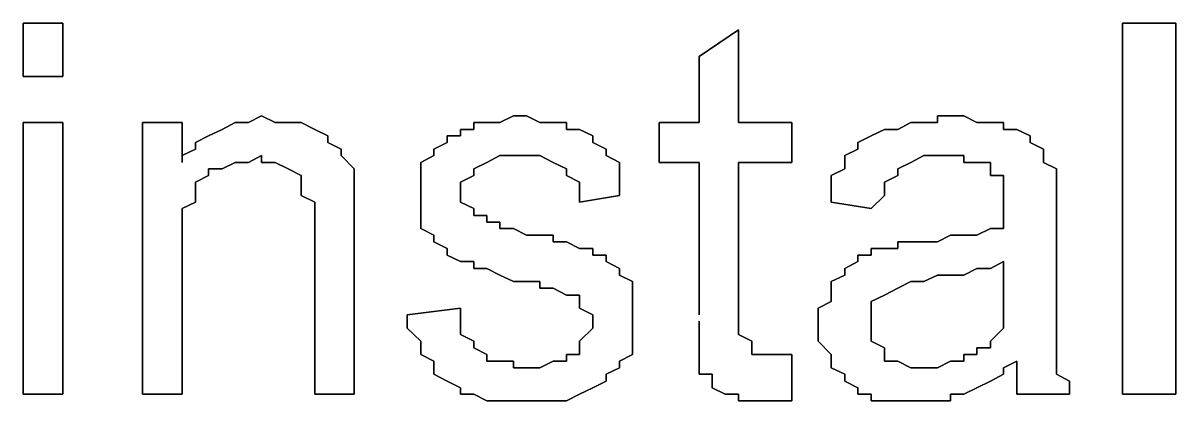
# Model space of a CAD drawing. Header units: metres. Extents: x 2.9 to 42.8, y 1.7 to 28.7.
# Drawn here: x 39.8709 to 40.1779, y 16.0549 to 16.1555 of the extents above; entities that cross this region are included whole.
import ezdxf

# ---------------------------------------------------------------- set-up
doc = ezdxf.new("R2010")
doc.units = ezdxf.units.M
doc.layers.add('GRIS', color=8, linetype='Continuous')

msp = doc.modelspace()

# ---------------------------------------------------------------- linework, layer by layer
at = {"layer": 'GRIS', "lineweight": -3}
for points in [[(39.8815, 16.1555), (39.8709, 16.1555), (39.8815, 16.1555)], [(39.8709, 16.1555), (39.8709, 16.1413), (39.8709, 16.1555)], [(39.8815, 16.1413), (39.8815, 16.1555), (39.8815, 16.1413)], [(40.1779, 16.1555), (40.1637, 16.1555), (40.1779, 16.1555)], [(40.1637, 16.1555), (40.1637, 16.0567), (40.1637, 16.1555)], [(40.1779, 16.0567), (40.1779, 16.1555), (40.1779, 16.0567)], [(40.0614, 16.1537), (40.0509, 16.1466), (40.0614, 16.1537)], [(40.0614, 16.129), (40.0614, 16.1537), (40.0614, 16.129)], [(40.0509, 16.1466), (40.0509, 16.129), (40.0509, 16.1466)], [(39.8709, 16.1413), (39.8815, 16.1413), (39.8709, 16.1413)], [(39.9344, 16.1308), (39.9309, 16.129), (39.9344, 16.1308)], [(39.938, 16.129), (39.9344, 16.1308), (39.938, 16.129)], [(40.0015, 16.1308), (39.9979, 16.129), (40.0015, 16.1308)], [(40.005, 16.1308), (40.0015, 16.1308), (40.005, 16.1308)], [(40.0085, 16.129), (40.005, 16.1308), (40.0085, 16.129)], [(40.1179, 16.1308), (40.1144, 16.1308), (40.1179, 16.1308)], [(40.1144, 16.1308), (40.1144, 16.129), (40.1144, 16.1308)], [(40.1214, 16.1308), (40.1179, 16.1308), (40.1214, 16.1308)], [(40.1249, 16.129), (40.1214, 16.1308), (40.1249, 16.129)], [(39.8815, 16.129), (39.8709, 16.129), (39.8815, 16.129)], [(39.8709, 16.129), (39.8709, 16.0567), (39.8709, 16.129)], [(39.8815, 16.0567), (39.8815, 16.129), (39.8815, 16.0567)], [(39.9133, 16.129), (39.9027, 16.129), (39.9133, 16.129)], [(39.9027, 16.129), (39.9027, 16.0567), (39.9027, 16.129)], [(39.9133, 16.1184), (39.9133, 16.129), (39.9133, 16.1184)], [(39.9239, 16.1272), (39.9203, 16.1255), (39.9239, 16.1272)], [(39.9274, 16.129), (39.9239, 16.1272), (39.9274, 16.129)], [(39.9309, 16.129), (39.9274, 16.129), (39.9309, 16.129)], [(39.9415, 16.129), (39.938, 16.129), (39.9415, 16.129)], [(39.945, 16.129), (39.9415, 16.129), (39.945, 16.129)], [(39.9486, 16.1272), (39.945, 16.129), (39.9486, 16.1272)], [(39.9521, 16.1255), (39.9486, 16.1272), (39.9521, 16.1255)], [(39.9909, 16.1272), (39.9874, 16.1272), (39.9909, 16.1272)], [(39.9874, 16.1272), (39.9874, 16.1255), (39.9874, 16.1272)], [(39.9944, 16.129), (39.9909, 16.129), (39.9944, 16.129)], [(39.9909, 16.129), (39.9909, 16.1272), (39.9909, 16.129)], [(39.9979, 16.129), (39.9944, 16.129), (39.9979, 16.129)], [(40.0121, 16.129), (40.0085, 16.129), (40.0121, 16.129)], [(40.0156, 16.129), (40.0121, 16.129), (40.0156, 16.129)], [(40.0156, 16.1272), (40.0156, 16.129), (40.0156, 16.1272)], [(40.0191, 16.1272), (40.0156, 16.1272), (40.0191, 16.1272)], [(40.0226, 16.1255), (40.0191, 16.1272), (40.0226, 16.1255)], [(40.0509, 16.129), (40.0403, 16.129), (40.0509, 16.129)], [(40.0403, 16.129), (40.0403, 16.1184), (40.0403, 16.129)], [(40.0756, 16.129), (40.0614, 16.129), (40.0756, 16.129)], [(40.0756, 16.1184), (40.0756, 16.129), (40.0756, 16.1184)], [(40.1003, 16.1272), (40.0967, 16.1255), (40.1003, 16.1272)], [(40.1038, 16.1272), (40.1003, 16.1272), (40.1038, 16.1272)], [(40.1073, 16.129), (40.1038, 16.1272), (40.1073, 16.129)], [(40.1108, 16.129), (40.1073, 16.129), (40.1108, 16.129)], [(40.1144, 16.129), (40.1108, 16.129), (40.1144, 16.129)], [(40.1285, 16.129), (40.1249, 16.129), (40.1285, 16.129)], [(40.132, 16.129), (40.1285, 16.129), (40.132, 16.129)], [(40.132, 16.1272), (40.132, 16.129), (40.132, 16.1272)], [(40.1355, 16.1272), (40.132, 16.1272), (40.1355, 16.1272)], [(40.1391, 16.1255), (40.1355, 16.1272), (40.1391, 16.1255)], [(39.9203, 16.1255), (39.9168, 16.1237), (39.9203, 16.1255)], [(39.9168, 16.1237), (39.9168, 16.1219), (39.9168, 16.1237)], [(39.9521, 16.1237), (39.9521, 16.1255), (39.9521, 16.1237)], [(39.9556, 16.1219), (39.9521, 16.1237), (39.9556, 16.1219)], [(39.9838, 16.1237), (39.9803, 16.1219), (39.9838, 16.1237)], [(39.9874, 16.1255), (39.9838, 16.1255), (39.9874, 16.1255)], [(39.9838, 16.1255), (39.9838, 16.1237), (39.9838, 16.1255)], [(40.0226, 16.1237), (40.0226, 16.1255), (40.0226, 16.1237)], [(40.0262, 16.1219), (40.0226, 16.1237), (40.0262, 16.1219)], [(40.0967, 16.1255), (40.0932, 16.1237), (40.0967, 16.1255)], [(40.0932, 16.1237), (40.0932, 16.1219), (40.0932, 16.1237)], [(40.1391, 16.1237), (40.1391, 16.1255), (40.1391, 16.1237)], [(40.1426, 16.1219), (40.1391, 16.1237), (40.1426, 16.1219)], [(39.9168, 16.1219), (39.9133, 16.1202), (39.9168, 16.1219)], [(39.9556, 16.1202), (39.9556, 16.1219), (39.9556, 16.1202)], [(39.9803, 16.1219), (39.9803, 16.1202), (39.9803, 16.1219)], [(40.0262, 16.1202), (40.0262, 16.1219), (40.0262, 16.1202)], [(40.0932, 16.1219), (40.0897, 16.1202), (40.0932, 16.1219)], [(40.1426, 16.1202), (40.1426, 16.1219), (40.1426, 16.1202)], [(39.9133, 16.1202), (39.9133, 16.1184), (39.9133, 16.1202)], [(39.9239, 16.1167), (39.9274, 16.1184), (39.9239, 16.1167)], [(39.9274, 16.1184), (39.9309, 16.1184), (39.9274, 16.1184)], [(39.9309, 16.1184), (39.9344, 16.1202), (39.9309, 16.1184)], [(39.9344, 16.1202), (39.9344, 16.1184), (39.9344, 16.1202)], [(39.9344, 16.1184), (39.938, 16.1184), (39.9344, 16.1184)], [(39.938, 16.1184), (39.9415, 16.1167), (39.938, 16.1184)], [(39.9591, 16.1167), (39.9556, 16.1202), (39.9591, 16.1167)], [(39.9803, 16.1202), (39.9768, 16.1184), (39.9803, 16.1202)], [(39.9768, 16.1184), (39.9768, 16.1167), (39.9768, 16.1184)], [(39.9909, 16.1167), (39.9944, 16.1184), (39.9909, 16.1167)], [(39.9944, 16.1184), (39.9979, 16.1202), (39.9944, 16.1184)], [(39.9979, 16.1202), (40.0015, 16.1202), (39.9979, 16.1202)], [(40.0015, 16.1202), (40.005, 16.1202), (40.0015, 16.1202)], [(40.005, 16.1202), (40.0085, 16.1202), (40.005, 16.1202)], [(40.0085, 16.1202), (40.0121, 16.1184), (40.0085, 16.1202)], [(40.0121, 16.1184), (40.0156, 16.1167), (40.0121, 16.1184)], [(40.0297, 16.1184), (40.0262, 16.1202), (40.0297, 16.1184)], [(40.0297, 16.1167), (40.0297, 16.1184), (40.0297, 16.1167)], [(40.0403, 16.1184), (40.0509, 16.1184), (40.0403, 16.1184)], [(40.0509, 16.1184), (40.0509, 16.0778), (40.0509, 16.1184)], [(40.0614, 16.0761), (40.0614, 16.1184), (40.0614, 16.0761)], [(40.0614, 16.1184), (40.0756, 16.1184), (40.0614, 16.1184)], [(40.0897, 16.1202), (40.0897, 16.1184), (40.0897, 16.1202)], [(40.0897, 16.1184), (40.0897, 16.1167), (40.0897, 16.1184)], [(40.1038, 16.1167), (40.1073, 16.1184), (40.1038, 16.1167)], [(40.1073, 16.1184), (40.1108, 16.1202), (40.1073, 16.1184)], [(40.1108, 16.1202), (40.1144, 16.1202), (40.1108, 16.1202)], [(40.1144, 16.1202), (40.1179, 16.1202), (40.1144, 16.1202)], [(40.1179, 16.1202), (40.1214, 16.1202), (40.1179, 16.1202)], [(40.1214, 16.1202), (40.1214, 16.1184), (40.1214, 16.1202)], [(40.1214, 16.1184), (40.1249, 16.1184), (40.1214, 16.1184)], [(40.1249, 16.1184), (40.1285, 16.1184), (40.1249, 16.1184)], [(40.1285, 16.1184), (40.1285, 16.1167), (40.1285, 16.1184)], [(40.1426, 16.1184), (40.1426, 16.1202), (40.1426, 16.1184)], [(40.1461, 16.1167), (40.1426, 16.1184), (40.1461, 16.1167)], [(39.9168, 16.1131), (39.9203, 16.1149), (39.9168, 16.1131)], [(39.9203, 16.1149), (39.9203, 16.1167), (39.9203, 16.1149)], [(39.9203, 16.1167), (39.9239, 16.1167), (39.9203, 16.1167)], [(39.9415, 16.1167), (39.945, 16.1149), (39.9415, 16.1167)], [(39.945, 16.1149), (39.945, 16.1131), (39.945, 16.1149)], [(39.9591, 16.1149), (39.9591, 16.1167), (39.9591, 16.1149)], [(39.9591, 16.1131), (39.9591, 16.1149), (39.9591, 16.1131)], [(39.9768, 16.1167), (39.9768, 16.1131), (39.9768, 16.1167)], [(39.9874, 16.1131), (39.9909, 16.1149), (39.9874, 16.1131)], [(39.9909, 16.1149), (39.9909, 16.1167), (39.9909, 16.1149)], [(40.0156, 16.1167), (40.0156, 16.1149), (40.0156, 16.1167)], [(40.0156, 16.1149), (40.0191, 16.1131), (40.0156, 16.1149)], [(40.0297, 16.1149), (40.0297, 16.1167), (40.0297, 16.1149)], [(40.0297, 16.1131), (40.0297, 16.1149), (40.0297, 16.1131)], [(40.0897, 16.1167), (40.0861, 16.1149), (40.0897, 16.1167)], [(40.0861, 16.1149), (40.0861, 16.1131), (40.0861, 16.1149)], [(40.1003, 16.1131), (40.1038, 16.1149), (40.1003, 16.1131)], [(40.1038, 16.1149), (40.1038, 16.1167), (40.1038, 16.1149)], [(40.1285, 16.1167), (40.1285, 16.1149), (40.1285, 16.1167)], [(40.1285, 16.1149), (40.132, 16.1149), (40.1285, 16.1149)], [(40.132, 16.1149), (40.132, 16.1131), (40.132, 16.1149)], [(40.1461, 16.1131), (40.1461, 16.1167), (40.1461, 16.1131)], [(39.9168, 16.1114), (39.9168, 16.1131), (39.9168, 16.1114)], [(39.9168, 16.1096), (39.9168, 16.1114), (39.9168, 16.1096)], [(39.945, 16.1131), (39.945, 16.1114), (39.945, 16.1131)], [(39.945, 16.1114), (39.945, 16.1096), (39.945, 16.1114)], [(39.9591, 16.1114), (39.9591, 16.1131), (39.9591, 16.1114)], [(39.9591, 16.1096), (39.9591, 16.1114), (39.9591, 16.1096)], [(39.9768, 16.1131), (39.9768, 16.1114), (39.9768, 16.1131)], [(39.9768, 16.1114), (39.9768, 16.1096), (39.9768, 16.1114)], [(39.9874, 16.1114), (39.9874, 16.1131), (39.9874, 16.1114)], [(39.9874, 16.1078), (39.9874, 16.1114), (39.9874, 16.1078)], [(40.0191, 16.1131), (40.0191, 16.1114), (40.0191, 16.1131)], [(40.0191, 16.1114), (40.0191, 16.1078), (40.0191, 16.1114)], [(40.0297, 16.1096), (40.0297, 16.1131), (40.0297, 16.1096)], [(40.0861, 16.1131), (40.0861, 16.1096), (40.0861, 16.1131)], [(40.1003, 16.1114), (40.1003, 16.1131), (40.1003, 16.1114)], [(40.1003, 16.1096), (40.1003, 16.1114), (40.1003, 16.1096)], [(40.132, 16.1131), (40.132, 16.1114), (40.132, 16.1131)], [(40.132, 16.1114), (40.132, 16.1078), (40.132, 16.1114)], [(40.1461, 16.1096), (40.1461, 16.1131), (40.1461, 16.1096)], [(39.9168, 16.1078), (39.9168, 16.1096), (39.9168, 16.1078)], [(39.945, 16.1096), (39.9486, 16.1078), (39.945, 16.1096)], [(39.9591, 16.1061), (39.9591, 16.1096), (39.9591, 16.1061)], [(39.9768, 16.1096), (39.9768, 16.1078), (39.9768, 16.1096)], [(40.0191, 16.1078), (40.0297, 16.1096), (40.0191, 16.1078)], [(40.0861, 16.1096), (40.0861, 16.1078), (40.0861, 16.1096)], [(40.0967, 16.1061), (40.1003, 16.1096), (40.0967, 16.1061)], [(40.1461, 16.1078), (40.1461, 16.1096), (40.1461, 16.1078)], [(39.9133, 16.1061), (39.9168, 16.1078), (39.9133, 16.1061)], [(39.9133, 16.1025), (39.9133, 16.1061), (39.9133, 16.1025)], [(39.9486, 16.1078), (39.9486, 16.1061), (39.9486, 16.1078)], [(39.9486, 16.1061), (39.9486, 16.1025), (39.9486, 16.1061)], [(39.9591, 16.1043), (39.9591, 16.1061), (39.9591, 16.1043)], [(39.9768, 16.1078), (39.9768, 16.1061), (39.9768, 16.1078)], [(39.9768, 16.1061), (39.9768, 16.1043), (39.9768, 16.1061)], [(39.9909, 16.1061), (39.9874, 16.1078), (39.9909, 16.1061)], [(39.9909, 16.1043), (39.9909, 16.1061), (39.9909, 16.1043)], [(40.0861, 16.1078), (40.0967, 16.1061), (40.0861, 16.1078)], [(40.132, 16.1078), (40.132, 16.1043), (40.132, 16.1078)], [(40.1461, 16.1043), (40.1461, 16.1078), (40.1461, 16.1043)], [(39.9133, 16.1008), (39.9133, 16.1025), (39.9133, 16.1008)], [(39.9486, 16.1025), (39.9486, 16.1008), (39.9486, 16.1025)], [(39.9591, 16.1008), (39.9591, 16.1043), (39.9591, 16.1008)], [(39.9768, 16.1043), (39.9768, 16.1008), (39.9768, 16.1043)], [(39.9944, 16.1043), (39.9909, 16.1043), (39.9944, 16.1043)], [(39.9944, 16.1025), (39.9944, 16.1043), (39.9944, 16.1025)], [(39.9979, 16.1025), (39.9944, 16.1025), (39.9979, 16.1025)], [(39.9979, 16.1008), (39.9979, 16.1025), (39.9979, 16.1008)], [(40.132, 16.1043), (40.132, 16.1025), (40.132, 16.1043)], [(40.132, 16.1025), (40.132, 16.1008), (40.132, 16.1025)], [(40.1461, 16.1025), (40.1461, 16.1043), (40.1461, 16.1025)], [(40.1461, 16.0867), (40.1461, 16.1025), (40.1461, 16.0867)], [(39.9133, 16.0973), (39.9133, 16.1008), (39.9133, 16.0973)], [(39.9486, 16.1008), (39.9486, 16.0567), (39.9486, 16.1008)], [(39.9591, 16.0567), (39.9591, 16.1008), (39.9591, 16.0567)], [(39.9768, 16.1008), (39.9803, 16.099), (39.9768, 16.1008)], [(40.0015, 16.1008), (39.9979, 16.1008), (40.0015, 16.1008)], [(40.005, 16.099), (40.0015, 16.1008), (40.005, 16.099)], [(40.1285, 16.1008), (40.1249, 16.099), (40.1285, 16.1008)], [(40.132, 16.1008), (40.1285, 16.1008), (40.132, 16.1008)], [(39.9133, 16.0955), (39.9133, 16.0973), (39.9133, 16.0955)], [(39.9803, 16.099), (39.9803, 16.0973), (39.9803, 16.099)], [(39.9803, 16.0973), (39.9838, 16.0955), (39.9803, 16.0973)], [(40.0085, 16.099), (40.005, 16.099), (40.0085, 16.099)], [(40.0121, 16.099), (40.0085, 16.099), (40.0121, 16.099)], [(40.0121, 16.0973), (40.0121, 16.099), (40.0121, 16.0973)], [(40.0156, 16.0973), (40.0121, 16.0973), (40.0156, 16.0973)], [(40.0191, 16.0955), (40.0156, 16.0973), (40.0191, 16.0955)], [(40.1073, 16.0973), (40.1038, 16.0973), (40.1073, 16.0973)], [(40.1038, 16.0973), (40.1038, 16.0955), (40.1038, 16.0973)], [(40.1108, 16.0973), (40.1073, 16.0973), (40.1108, 16.0973)], [(40.1144, 16.0973), (40.1108, 16.0973), (40.1144, 16.0973)], [(40.1179, 16.099), (40.1144, 16.0973), (40.1179, 16.099)], [(40.1214, 16.099), (40.1179, 16.099), (40.1214, 16.099)], [(40.1249, 16.099), (40.1214, 16.099), (40.1249, 16.099)], [(39.9133, 16.0567), (39.9133, 16.0955), (39.9133, 16.0567)], [(39.9838, 16.0955), (39.9838, 16.0937), (39.9838, 16.0955)], [(39.9838, 16.0937), (39.9874, 16.092), (39.9838, 16.0937)], [(40.0226, 16.0955), (40.0191, 16.0955), (40.0226, 16.0955)], [(40.0226, 16.0937), (40.0226, 16.0955), (40.0226, 16.0937)], [(40.0262, 16.0937), (40.0226, 16.0937), (40.0262, 16.0937)], [(40.0262, 16.092), (40.0262, 16.0937), (40.0262, 16.092)], [(40.0967, 16.0937), (40.0932, 16.0937), (40.0967, 16.0937)], [(40.0932, 16.0937), (40.0932, 16.092), (40.0932, 16.0937)], [(40.1003, 16.0955), (40.0967, 16.0955), (40.1003, 16.0955)], [(40.0967, 16.0955), (40.0967, 16.0937), (40.0967, 16.0955)], [(40.1038, 16.0955), (40.1003, 16.0955), (40.1038, 16.0955)], [(39.9874, 16.092), (39.9909, 16.092), (39.9874, 16.092)], [(39.9909, 16.092), (39.9909, 16.0902), (39.9909, 16.092)], [(39.9909, 16.0902), (39.9944, 16.0902), (39.9909, 16.0902)], [(39.9944, 16.0902), (39.9979, 16.0884), (39.9944, 16.0902)], [(40.0297, 16.0902), (40.0262, 16.092), (40.0297, 16.0902)], [(40.0297, 16.0884), (40.0297, 16.0902), (40.0297, 16.0884)], [(40.0932, 16.092), (40.0897, 16.0902), (40.0932, 16.092)], [(40.0897, 16.0902), (40.0897, 16.0884), (40.0897, 16.0902)], [(40.1214, 16.0884), (40.1249, 16.0902), (40.1214, 16.0884)], [(40.1249, 16.0902), (40.1285, 16.0902), (40.1249, 16.0902)], [(40.1285, 16.0902), (40.132, 16.092), (40.1285, 16.0902)], [(40.132, 16.092), (40.132, 16.0884), (40.132, 16.092)], [(39.9979, 16.0884), (40.0015, 16.0867), (39.9979, 16.0884)], [(40.0332, 16.0867), (40.0297, 16.0884), (40.0332, 16.0867)], [(40.0897, 16.0884), (40.0861, 16.0867), (40.0897, 16.0884)], [(40.1108, 16.0867), (40.1144, 16.0884), (40.1108, 16.0867)], [(40.1144, 16.0884), (40.1179, 16.0884), (40.1144, 16.0884)], [(40.1179, 16.0884), (40.1214, 16.0884), (40.1179, 16.0884)], [(40.132, 16.0884), (40.132, 16.0867), (40.132, 16.0884)], [(40.0015, 16.0867), (40.005, 16.0867), (40.0015, 16.0867)], [(40.005, 16.0867), (40.0085, 16.0867), (40.005, 16.0867)], [(40.0085, 16.0867), (40.0085, 16.0849), (40.0085, 16.0867)], [(40.0085, 16.0849), (40.0121, 16.0849), (40.0085, 16.0849)], [(40.0121, 16.0849), (40.0156, 16.0831), (40.0121, 16.0849)], [(40.0332, 16.0831), (40.0332, 16.0867), (40.0332, 16.0831)], [(40.0861, 16.0867), (40.0861, 16.0849), (40.0861, 16.0867)], [(40.0861, 16.0849), (40.0861, 16.0814), (40.0861, 16.0849)], [(40.1003, 16.0831), (40.1038, 16.0849), (40.1003, 16.0831)], [(40.1038, 16.0849), (40.1073, 16.0867), (40.1038, 16.0849)], [(40.1073, 16.0867), (40.1108, 16.0867), (40.1073, 16.0867)], [(40.132, 16.0867), (40.132, 16.0849), (40.132, 16.0867)], [(40.132, 16.0849), (40.132, 16.0814), (40.132, 16.0849)], [(40.1461, 16.0831), (40.1461, 16.0867), (40.1461, 16.0831)], [(40.0156, 16.0831), (40.0191, 16.0831), (40.0156, 16.0831)], [(40.0191, 16.0831), (40.0191, 16.0814), (40.0191, 16.0831)], [(40.0191, 16.0814), (40.0191, 16.0796), (40.0191, 16.0814)], [(40.0332, 16.0814), (40.0332, 16.0831), (40.0332, 16.0814)], [(40.0332, 16.0796), (40.0332, 16.0814), (40.0332, 16.0796)], [(40.0861, 16.0814), (40.0826, 16.0796), (40.0861, 16.0814)], [(40.0967, 16.0814), (40.1003, 16.0831), (40.0967, 16.0814)], [(40.0967, 16.0796), (40.0967, 16.0814), (40.0967, 16.0796)], [(40.132, 16.0814), (40.132, 16.0796), (40.132, 16.0814)], [(40.1461, 16.0796), (40.1461, 16.0831), (40.1461, 16.0796)], [(39.9874, 16.0796), (39.9732, 16.0778), (39.9874, 16.0796)], [(39.9732, 16.0778), (39.9732, 16.0761), (39.9732, 16.0778)], [(39.9874, 16.0761), (39.9874, 16.0796), (39.9874, 16.0761)], [(40.0191, 16.0796), (40.0226, 16.0778), (40.0191, 16.0796)], [(40.0226, 16.0778), (40.0226, 16.0761), (40.0226, 16.0778)], [(40.0332, 16.0778), (40.0332, 16.0796), (40.0332, 16.0778)], [(40.0332, 16.0743), (40.0332, 16.0778), (40.0332, 16.0743)], [(40.0826, 16.0796), (40.0826, 16.0778), (40.0826, 16.0796)], [(40.0826, 16.0778), (40.0826, 16.0743), (40.0826, 16.0778)], [(40.0967, 16.0761), (40.0967, 16.0796), (40.0967, 16.0761)], [(40.132, 16.0796), (40.132, 16.0778), (40.132, 16.0796)], [(40.132, 16.0778), (40.132, 16.0761), (40.132, 16.0778)], [(40.1461, 16.0761), (40.1461, 16.0796), (40.1461, 16.0761)], [(39.9732, 16.0761), (39.9732, 16.0743), (39.9732, 16.0761)], [(39.9874, 16.0743), (39.9874, 16.0761), (39.9874, 16.0743)], [(40.0226, 16.0761), (40.0226, 16.0743), (40.0226, 16.0761)], [(40.0509, 16.0761), (40.0509, 16.0743), (40.0509, 16.0761)], [(40.0614, 16.0726), (40.0614, 16.0761), (40.0614, 16.0726)], [(40.0967, 16.0726), (40.0967, 16.0761), (40.0967, 16.0726)], [(40.132, 16.0761), (40.132, 16.0743), (40.132, 16.0761)], [(40.1461, 16.0743), (40.1461, 16.0761), (40.1461, 16.0743)], [(39.9732, 16.0743), (39.9768, 16.0708), (39.9732, 16.0743)], [(39.9874, 16.0726), (39.9874, 16.0743), (39.9874, 16.0726)], [(39.9909, 16.0708), (39.9874, 16.0726), (39.9909, 16.0708)], [(40.0226, 16.0743), (40.0191, 16.0708), (40.0226, 16.0743)], [(40.0332, 16.0726), (40.0332, 16.0743), (40.0332, 16.0726)], [(40.0332, 16.0708), (40.0332, 16.0726), (40.0332, 16.0708)], [(40.0509, 16.0743), (40.0509, 16.0708), (40.0509, 16.0743)], [(40.065, 16.0708), (40.0614, 16.0726), (40.065, 16.0708)], [(40.0826, 16.0743), (40.0826, 16.0726), (40.0826, 16.0743)], [(40.0826, 16.0726), (40.0826, 16.0708), (40.0826, 16.0726)], [(40.0967, 16.0708), (40.0967, 16.0726), (40.0967, 16.0708)], [(40.132, 16.0743), (40.1285, 16.0708), (40.132, 16.0743)], [(40.1461, 16.0708), (40.1461, 16.0743), (40.1461, 16.0708)], [(39.9768, 16.0708), (39.9768, 16.069), (39.9768, 16.0708)], [(39.9768, 16.069), (39.9768, 16.0673), (39.9768, 16.069)], [(39.9909, 16.069), (39.9909, 16.0708), (39.9909, 16.069)], [(39.9944, 16.0673), (39.9909, 16.069), (39.9944, 16.0673)], [(40.0191, 16.0708), (40.0191, 16.069), (40.0191, 16.0708)], [(40.0191, 16.069), (40.0191, 16.0673), (40.0191, 16.069)], [(40.0332, 16.0673), (40.0332, 16.0708), (40.0332, 16.0673)], [(40.0509, 16.0708), (40.0509, 16.0673), (40.0509, 16.0708)], [(40.065, 16.069), (40.065, 16.0708), (40.065, 16.069)], [(40.065, 16.0673), (40.065, 16.069), (40.065, 16.0673)], [(40.0826, 16.0708), (40.0861, 16.0673), (40.0826, 16.0708)], [(40.1003, 16.069), (40.0967, 16.0708), (40.1003, 16.069)], [(40.1003, 16.0673), (40.1003, 16.069), (40.1003, 16.0673)], [(40.1285, 16.069), (40.1249, 16.069), (40.1285, 16.069)], [(40.1249, 16.069), (40.1249, 16.0673), (40.1249, 16.069)], [(40.1285, 16.0708), (40.1285, 16.069), (40.1285, 16.0708)], [(40.1461, 16.069), (40.1461, 16.0708), (40.1461, 16.069)], [(40.1461, 16.0673), (40.1461, 16.069), (40.1461, 16.0673)], [(39.9768, 16.0673), (39.9803, 16.0655), (39.9768, 16.0673)], [(39.9803, 16.0655), (39.9803, 16.0637), (39.9803, 16.0655)], [(39.9944, 16.0655), (39.9944, 16.0673), (39.9944, 16.0655)], [(39.9979, 16.0655), (39.9944, 16.0655), (39.9979, 16.0655)], [(40.0015, 16.0655), (39.9979, 16.0655), (40.0015, 16.0655)], [(40.0015, 16.0637), (40.0015, 16.0655), (40.0015, 16.0637)], [(40.0121, 16.0655), (40.0085, 16.0637), (40.0121, 16.0655)], [(40.0156, 16.0655), (40.0121, 16.0655), (40.0156, 16.0655)], [(40.0191, 16.0673), (40.0156, 16.0673), (40.0191, 16.0673)], [(40.0156, 16.0673), (40.0156, 16.0655), (40.0156, 16.0673)], [(40.0297, 16.0655), (40.0332, 16.0673), (40.0297, 16.0655)], [(40.0297, 16.0637), (40.0297, 16.0655), (40.0297, 16.0637)], [(40.0509, 16.0673), (40.0509, 16.0655), (40.0509, 16.0673)], [(40.0509, 16.0655), (40.0509, 16.0637), (40.0509, 16.0655)], [(40.0685, 16.0673), (40.065, 16.0673), (40.0685, 16.0673)], [(40.072, 16.0673), (40.0685, 16.0673), (40.072, 16.0673)], [(40.0756, 16.0673), (40.072, 16.0673), (40.0756, 16.0673)], [(40.0756, 16.0567), (40.0756, 16.0673), (40.0756, 16.0567)], [(40.0861, 16.0673), (40.0861, 16.0655), (40.0861, 16.0673)], [(40.0861, 16.0655), (40.0861, 16.0637), (40.0861, 16.0655)], [(40.1003, 16.0655), (40.1003, 16.0673), (40.1003, 16.0655)], [(40.1038, 16.0655), (40.1003, 16.0655), (40.1038, 16.0655)], [(40.1073, 16.0637), (40.1038, 16.0655), (40.1073, 16.0637)], [(40.1179, 16.0655), (40.1144, 16.0637), (40.1179, 16.0655)], [(40.1214, 16.0655), (40.1179, 16.0655), (40.1214, 16.0655)], [(40.1249, 16.0673), (40.1214, 16.0673), (40.1249, 16.0673)], [(40.1214, 16.0673), (40.1214, 16.0655), (40.1214, 16.0673)], [(40.132, 16.0637), (40.1355, 16.0655), (40.132, 16.0637)], [(40.1355, 16.0655), (40.1355, 16.062), (40.1355, 16.0655)], [(40.1461, 16.0655), (40.1461, 16.0673), (40.1461, 16.0655)], [(40.1461, 16.062), (40.1461, 16.0655), (40.1461, 16.062)], [(39.9803, 16.0637), (39.9803, 16.062), (39.9803, 16.0637)], [(40.005, 16.0637), (40.0015, 16.0637), (40.005, 16.0637)], [(40.0085, 16.0637), (40.005, 16.0637), (40.0085, 16.0637)], [(40.0262, 16.062), (40.0297, 16.0637), (40.0262, 16.062)], [(40.0509, 16.0637), (40.0509, 16.062), (40.0509, 16.0637)], [(40.0861, 16.0637), (40.0897, 16.062), (40.0861, 16.0637)], [(40.1108, 16.0637), (40.1073, 16.0637), (40.1108, 16.0637)], [(40.1144, 16.0637), (40.1108, 16.0637), (40.1144, 16.0637)], [(40.132, 16.062), (40.132, 16.0637), (40.132, 16.062)], [(39.9803, 16.062), (39.9838, 16.0602), (39.9803, 16.062)], [(39.9838, 16.0602), (39.9874, 16.0584), (39.9838, 16.0602)], [(40.0226, 16.0584), (40.0262, 16.0602), (40.0226, 16.0584)], [(40.0262, 16.0602), (40.0262, 16.062), (40.0262, 16.0602)], [(40.0509, 16.062), (40.0544, 16.062), (40.0509, 16.062)], [(40.0544, 16.062), (40.0544, 16.0602), (40.0544, 16.062)], [(40.0544, 16.0602), (40.0544, 16.0584), (40.0544, 16.0602)], [(40.0897, 16.062), (40.0897, 16.0602), (40.0897, 16.062)], [(40.0897, 16.0602), (40.0932, 16.0584), (40.0897, 16.0602)], [(40.1249, 16.0584), (40.1285, 16.0602), (40.1249, 16.0584)], [(40.1285, 16.0602), (40.132, 16.062), (40.1285, 16.0602)], [(40.1355, 16.062), (40.1355, 16.0602), (40.1355, 16.062)], [(40.1355, 16.0602), (40.1355, 16.0584), (40.1355, 16.0602)], [(40.1496, 16.0602), (40.1461, 16.062), (40.1496, 16.0602)], [(40.1496, 16.0584), (40.1496, 16.0602), (40.1496, 16.0584)], [(39.8709, 16.0567), (39.8815, 16.0567), (39.8709, 16.0567)], [(39.9027, 16.0567), (39.9133, 16.0567), (39.9027, 16.0567)], [(39.9486, 16.0567), (39.9591, 16.0567), (39.9486, 16.0567)], [(39.9874, 16.0584), (39.9874, 16.0567), (39.9874, 16.0584)], [(39.9874, 16.0567), (39.9909, 16.0567), (39.9874, 16.0567)], [(39.9909, 16.0567), (39.9944, 16.0549), (39.9909, 16.0567)], [(40.0156, 16.0549), (40.0191, 16.0567), (40.0156, 16.0549)], [(40.0191, 16.0567), (40.0226, 16.0584), (40.0191, 16.0567)], [(40.0544, 16.0584), (40.0579, 16.0567), (40.0544, 16.0584)], [(40.0579, 16.0567), (40.0614, 16.0567), (40.0579, 16.0567)], [(40.0614, 16.0567), (40.0614, 16.0549), (40.0614, 16.0567)], [(40.0756, 16.0549), (40.0756, 16.0567), (40.0756, 16.0549)], [(40.0932, 16.0584), (40.0932, 16.0567), (40.0932, 16.0584)], [(40.0932, 16.0567), (40.0967, 16.0567), (40.0932, 16.0567)], [(40.0967, 16.0567), (40.0967, 16.0549), (40.0967, 16.0567)], [(40.1179, 16.0549), (40.1179, 16.0567), (40.1179, 16.0549)], [(40.1179, 16.0567), (40.1214, 16.0567), (40.1179, 16.0567)], [(40.1214, 16.0567), (40.1249, 16.0584), (40.1214, 16.0567)], [(40.1355, 16.0584), (40.1355, 16.0567), (40.1355, 16.0584)], [(40.1355, 16.0567), (40.1496, 16.0567), (40.1355, 16.0567)], [(40.1496, 16.0567), (40.1496, 16.0584), (40.1496, 16.0567)], [(40.1637, 16.0567), (40.1779, 16.0567), (40.1637, 16.0567)], [(39.9944, 16.0549), (39.9979, 16.0549), (39.9944, 16.0549)], [(39.9979, 16.0549), (40.0015, 16.0549), (39.9979, 16.0549)], [(40.0015, 16.0549), (40.005, 16.0549), (40.0015, 16.0549)], [(40.005, 16.0549), (40.0085, 16.0549), (40.005, 16.0549)], [(40.0085, 16.0549), (40.0121, 16.0549), (40.0085, 16.0549)], [(40.0121, 16.0549), (40.0156, 16.0549), (40.0121, 16.0549)], [(40.0614, 16.0549), (40.065, 16.0549), (40.0614, 16.0549)], [(40.065, 16.0549), (40.0685, 16.0549), (40.065, 16.0549)], [(40.0685, 16.0549), (40.072, 16.0549), (40.0685, 16.0549)], [(40.072, 16.0549), (40.0756, 16.0549), (40.072, 16.0549)], [(40.0967, 16.0549), (40.1003, 16.0549), (40.0967, 16.0549)], [(40.1003, 16.0549), (40.1038, 16.0549), (40.1003, 16.0549)], [(40.1038, 16.0549), (40.1073, 16.0549), (40.1038, 16.0549)], [(40.1073, 16.0549), (40.1108, 16.0549), (40.1073, 16.0549)], [(40.1108, 16.0549), (40.1144, 16.0549), (40.1108, 16.0549)], [(40.1144, 16.0549), (40.1179, 16.0549), (40.1144, 16.0549)]]:
    msp.add_lwpolyline(points, dxfattribs=at)

doc.saveas('drawing.dxf')
